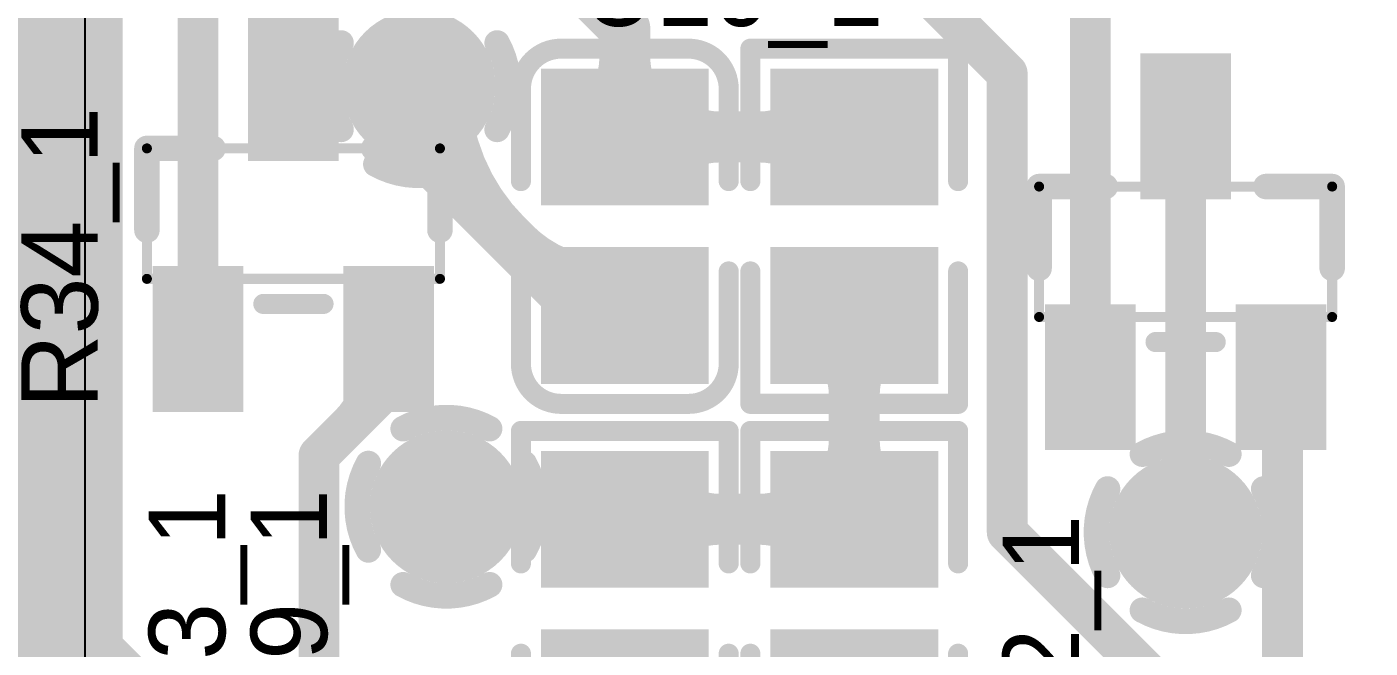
# Model space of a CAD drawing. Header units: millimetres. Extents: x 3.32 to 12.49, y 5.66 to 10.73.
# Drawn here: x 5.704 to 6.231, y 8.145 to 8.388 of the extents above; entities that cross this region are included whole.
import ezdxf

# ---------------------------------------------------------------- set-up
doc = ezdxf.new("R2010")
doc.units = ezdxf.units.MM
doc.header["$MEASUREMENT"] = 0
for name, color, linetype in [('BottomLayer', 5, 'Continuous'), ('InternalPlane1', 76, 'Continuous'), ('InternalPlane2', 16, 'Continuous'), ('Mechanical13', 56, 'Continuous'), ('MultiLayer', 9, 'Continuous'), ('TopLayer', 1, 'Continuous'), ('TopOverlay', 2, 'Continuous'), ('TopPaste', 8, 'Continuous'), ('TopSolder', 216, 'Continuous'), ('ViaHoleLayer', 16, 'Continuous')]:
    doc.layers.add(name, color=color, linetype=linetype)

# ---------------------------------------------------------------- blocks, each defined once
blk = doc.blocks.new('0805_C_255')
at = {"layer": 'TopLayer'}
for points in [[(-0.05787, -0.02894), (-0.0122, -0.02894), (-0.05787, 0.02894), (-0.0122, 0.02894)], [(0.0122, -0.02894), (0.05787, -0.02894), (0.0122, 0.02894), (0.05787, 0.02894)]]:
    blk.add_solid(points, dxfattribs=at)
at = {"layer": 'TopOverlay', "const_width": 0.00787}
for points in [[(-0.06969, 0.025, -0.414214), (-0.05394, 0.04075)], [(0.05394, 0.04075, -0.414213), (0.06969, 0.025)], [(-0.05394, -0.04075, -0.414213), (-0.06969, -0.025)], [(0.06968, -0.025, -0.414214), (0.05394, -0.04075)]]:
    blk.add_lwpolyline(points, format="xyb", dxfattribs=at)
for points in [[(-0.05394, 0.04075), (-0.01772, 0.04075)], [(0.01772, 0.04075), (0.05394, 0.04075)], [(-0.06969, 0.025), (-0.06969, -0.025)], [(0.06968, 0.025), (0.06968, -0.025)], [(-0.05394, -0.04075), (-0.01772, -0.04075)], [(0.01772, -0.04075), (0.05394, -0.04075)]]:
    blk.add_lwpolyline(points, dxfattribs=at)
at = {"layer": 'TopOverlay', "const_width": 0.00394}
for points in [[(-0.05591, 0.04075, 1), (-0.05197, 0.04075, 1)], [(-0.05591, 0.04075, 1), (-0.05197, 0.04075, 1)], [(-0.01969, 0.04075, 1), (-0.01575, 0.04075, 1)], [(0.01575, 0.04075, 1), (0.01969, 0.04075, 1)], [(0.05197, 0.04075, 1), (0.05591, 0.04075, 1)], [(0.05197, 0.04075, 1), (0.05591, 0.04075, 1)], [(-0.07165, 0.025, 1), (-0.06772, 0.025, 1)], [(-0.07165, 0.025, 1), (-0.06772, 0.025, 1)], [(0.06772, 0.025, 1), (0.07165, 0.025, 1)], [(0.06772, 0.025, 1), (0.07165, 0.025, 1)], [(-0.07165, -0.025, 1), (-0.06772, -0.025, 1)], [(-0.07165, -0.025, 1), (-0.06772, -0.025, 1)], [(0.06772, -0.025, 1), (0.07165, -0.025, 1)], [(0.06772, -0.025, 1), (0.07165, -0.025, 1)], [(-0.05591, -0.04075, 1), (-0.05197, -0.04075, 1)], [(-0.05591, -0.04075, 1), (-0.05197, -0.04075, 1)], [(-0.01969, -0.04075, 1), (-0.01575, -0.04075, 1)], [(0.01575, -0.04075, 1), (0.01969, -0.04075, 1)], [(0.05197, -0.04075, 1), (0.05591, -0.04075, 1)], [(0.05197, -0.04075, 1), (0.05591, -0.04075, 1)]]:
    blk.add_lwpolyline(points, format="xyb", close=True, dxfattribs=at)
at = {"layer": 'TopPaste'}
for points in [[(-0.05787, -0.02894), (-0.0122, -0.02894), (-0.05787, 0.02894), (-0.0122, 0.02894)], [(0.0122, -0.02894), (0.05787, -0.02894), (0.0122, 0.02894), (0.05787, 0.02894)]]:
    blk.add_solid(points, dxfattribs=at)
at = {"layer": 'TopSolder'}
for points in [[(-0.06187, -0.03294), (-0.0082, -0.03294), (-0.06187, 0.03294), (-0.0082, 0.03294)], [(0.0082, -0.03294), (0.06187, -0.03294), (0.0082, 0.03294), (0.06187, 0.03294)]]:
    blk.add_solid(points, dxfattribs=at)
blk = doc.blocks.new('SOT_23_SOT_23_3__296')
at = {"layer": 'Mechanical13', "const_width": 0.00394}
for points in [[(-0.02559, -0.05748), (-0.02559, 0.05748)], [(0.02559, 0.05748), (-0.02559, 0.05748)], [(0.02559, 0.05748), (-0.02559, 0.05748)], [(-0.02559, -0.05748), (-0.02559, 0.05748)], [(0.02559, 0.05748), (-0.02559, 0.05748)], [(-0.02559, -0.05748), (-0.02559, 0.05748)], [(0.02559, -0.05748), (0.02559, 0.05748)], [(0.02559, -0.05748), (0.02559, 0.05748)], [(0.02559, -0.05748), (0.02559, 0.05748)], [(0.02559, -0.05748), (-0.02559, -0.05748)], [(0.02559, -0.05748), (-0.02559, -0.05748)], [(0.02559, -0.05748), (-0.02559, -0.05748)]]:
    blk.add_lwpolyline(points, dxfattribs=at)
at = {"layer": 'Mechanical13', "const_width": 0.00197}
for points in [[(-0.02657, 0.05748, 1), (-0.02461, 0.05748, 1)], [(-0.02657, 0.05748, 1), (-0.02461, 0.05748, 1)], [(-0.02657, 0.05748, 1), (-0.02461, 0.05748, 1)], [(-0.02657, 0.05748, 1), (-0.02461, 0.05748, 1)], [(-0.02657, 0.05748, 1), (-0.02461, 0.05748, 1)], [(-0.02657, 0.05748, 1), (-0.02461, 0.05748, 1)], [(0.02461, 0.05748, 1), (0.02657, 0.05748, 1)], [(0.02461, 0.05748, 1), (0.02657, 0.05748, 1)], [(0.02461, 0.05748, 1), (0.02657, 0.05748, 1)], [(0.02461, 0.05748, 1), (0.02657, 0.05748, 1)], [(0.02461, 0.05748, 1), (0.02657, 0.05748, 1)], [(0.02461, 0.05748, 1), (0.02657, 0.05748, 1)], [(-0.02657, -0.05748, 1), (-0.02461, -0.05748, 1)], [(-0.02657, -0.05748, 1), (-0.02461, -0.05748, 1)], [(-0.02657, -0.05748, 1), (-0.02461, -0.05748, 1)], [(-0.02657, -0.05748, 1), (-0.02461, -0.05748, 1)], [(-0.02657, -0.05748, 1), (-0.02461, -0.05748, 1)], [(-0.02657, -0.05748, 1), (-0.02461, -0.05748, 1)], [(0.02461, -0.05748, 1), (0.02657, -0.05748, 1)], [(0.02461, -0.05748, 1), (0.02657, -0.05748, 1)], [(0.02461, -0.05748, 1), (0.02657, -0.05748, 1)], [(0.02461, -0.05748, 1), (0.02657, -0.05748, 1)], [(0.02461, -0.05748, 1), (0.02657, -0.05748, 1)], [(0.02461, -0.05748, 1), (0.02657, -0.05748, 1)]]:
    blk.add_lwpolyline(points, format="xyb", close=True, dxfattribs=at)
at = {"layer": 'TopLayer'}
for points in [[(0.02461, 0.05118), (0.02461, 0.02362), (0.07382, 0.05118), (0.07382, 0.02362)], [(-0.07382, 0.01378), (-0.07382, -0.01378), (-0.02461, 0.01378), (-0.02461, -0.01378)], [(0.02461, -0.02362), (0.02461, -0.05118), (0.07382, -0.02362), (0.07382, -0.05118)]]:
    blk.add_solid(points, dxfattribs=at)
at = {"layer": 'TopOverlay'}
for points, const_width in [([(-0.02559, 0.0315), (-0.02559, 0.05748)], 0.01), ([(-0.02559, 0.0315), (-0.02559, 0.05748)], 0.01), ([(-0.02559, 0.0315), (-0.02559, 0.05748)], 0.01), ([(0.0065, 0.05748), (-0.02559, 0.05748)], 0.01), ([(0.03543, -0.01181), (0.03543, 0.01181)], 0.00787), ([(-0.02559, -0.05748), (-0.02559, -0.0315)], 0.01), ([(0.0065, -0.05748), (-0.02559, -0.05748)], 0.01)]:
    blk.add_lwpolyline(points, dxfattribs=dict(at, const_width=const_width))
for points, const_width in [([(-0.02809, 0.05748, 1), (-0.02309, 0.05748, 1)], 0.005), ([(-0.02809, 0.05748, 1), (-0.02309, 0.05748, 1)], 0.005), ([(-0.02809, 0.05748, 1), (-0.02309, 0.05748, 1)], 0.005), ([(-0.02809, 0.05748, 1), (-0.02309, 0.05748, 1)], 0.005), ([(0.004, 0.05748, 1), (0.009, 0.05748, 1)], 0.005), ([(-0.02809, 0.0315, 1), (-0.02309, 0.0315, 1)], 0.005), ([(-0.02809, 0.0315, 1), (-0.02309, 0.0315, 1)], 0.005), ([(-0.02809, 0.0315, 1), (-0.02309, 0.0315, 1)], 0.005), ([(0.03346, 0.01181, 1), (0.0374, 0.01181, 1)], 0.00394), ([(0.03346, -0.01181, 1), (0.0374, -0.01181, 1)], 0.00394), ([(-0.02809, -0.0315, 1), (-0.02309, -0.0315, 1)], 0.005), ([(-0.02809, -0.05748, 1), (-0.02309, -0.05748, 1)], 0.005), ([(-0.02809, -0.05748, 1), (-0.02309, -0.05748, 1)], 0.005), ([(0.004, -0.05748, 1), (0.009, -0.05748, 1)], 0.005)]:
    blk.add_lwpolyline(points, format="xyb", close=True, dxfattribs=dict(at, const_width=const_width))
at = {"layer": 'TopPaste'}
for points in [[(0.02461, 0.05118), (0.02461, 0.02362), (0.07382, 0.05118), (0.07382, 0.02362)], [(-0.07382, 0.01378), (-0.07382, -0.01378), (-0.02461, 0.01378), (-0.02461, -0.01378)], [(0.02461, -0.02362), (0.02461, -0.05118), (0.07382, -0.02362), (0.07382, -0.05118)]]:
    blk.add_solid(points, dxfattribs=at)
at = {"layer": 'TopSolder'}
for points in [[(0.02061, 0.05518), (0.02061, 0.01962), (0.07782, 0.05518), (0.07782, 0.01962)], [(-0.07782, 0.01778), (-0.07782, -0.01778), (-0.02061, 0.01778), (-0.02061, -0.01778)], [(0.02061, -0.01962), (0.02061, -0.05518), (0.07782, -0.01962), (0.07782, -0.05518)]]:
    blk.add_solid(points, dxfattribs=at)
blk = doc.blocks.new('SOT_23_SOT_23_3__297')
at = {"layer": 'Mechanical13', "const_width": 0.00394}
for points in [[(-0.02559, -0.05748), (-0.02559, 0.05748)], [(0.02559, 0.05748), (-0.02559, 0.05748)], [(0.02559, 0.05748), (-0.02559, 0.05748)], [(-0.02559, -0.05748), (-0.02559, 0.05748)], [(0.02559, 0.05748), (-0.02559, 0.05748)], [(-0.02559, -0.05748), (-0.02559, 0.05748)], [(0.02559, -0.05748), (0.02559, 0.05748)], [(0.02559, -0.05748), (0.02559, 0.05748)], [(0.02559, -0.05748), (0.02559, 0.05748)], [(0.02559, -0.05748), (-0.02559, -0.05748)], [(0.02559, -0.05748), (-0.02559, -0.05748)], [(0.02559, -0.05748), (-0.02559, -0.05748)]]:
    blk.add_lwpolyline(points, dxfattribs=at)
at = {"layer": 'Mechanical13', "const_width": 0.00197}
for points in [[(-0.02657, 0.05748, 1), (-0.02461, 0.05748, 1)], [(-0.02657, 0.05748, 1), (-0.02461, 0.05748, 1)], [(-0.02657, 0.05748, 1), (-0.02461, 0.05748, 1)], [(-0.02657, 0.05748, 1), (-0.02461, 0.05748, 1)], [(-0.02657, 0.05748, 1), (-0.02461, 0.05748, 1)], [(-0.02657, 0.05748, 1), (-0.02461, 0.05748, 1)], [(0.02461, 0.05748, 1), (0.02657, 0.05748, 1)], [(0.02461, 0.05748, 1), (0.02657, 0.05748, 1)], [(0.02461, 0.05748, 1), (0.02657, 0.05748, 1)], [(0.02461, 0.05748, 1), (0.02657, 0.05748, 1)], [(0.02461, 0.05748, 1), (0.02657, 0.05748, 1)], [(0.02461, 0.05748, 1), (0.02657, 0.05748, 1)], [(-0.02657, -0.05748, 1), (-0.02461, -0.05748, 1)], [(-0.02657, -0.05748, 1), (-0.02461, -0.05748, 1)], [(-0.02657, -0.05748, 1), (-0.02461, -0.05748, 1)], [(-0.02657, -0.05748, 1), (-0.02461, -0.05748, 1)], [(-0.02657, -0.05748, 1), (-0.02461, -0.05748, 1)], [(-0.02657, -0.05748, 1), (-0.02461, -0.05748, 1)], [(0.02461, -0.05748, 1), (0.02657, -0.05748, 1)], [(0.02461, -0.05748, 1), (0.02657, -0.05748, 1)], [(0.02461, -0.05748, 1), (0.02657, -0.05748, 1)], [(0.02461, -0.05748, 1), (0.02657, -0.05748, 1)], [(0.02461, -0.05748, 1), (0.02657, -0.05748, 1)], [(0.02461, -0.05748, 1), (0.02657, -0.05748, 1)]]:
    blk.add_lwpolyline(points, format="xyb", close=True, dxfattribs=at)
at = {"layer": 'TopLayer'}
for points in [[(0.02461, 0.05118), (0.02461, 0.02362), (0.07382, 0.05118), (0.07382, 0.02362)], [(-0.07382, 0.01378), (-0.07382, -0.01378), (-0.02461, 0.01378), (-0.02461, -0.01378)], [(0.02461, -0.02362), (0.02461, -0.05118), (0.07382, -0.02362), (0.07382, -0.05118)]]:
    blk.add_solid(points, dxfattribs=at)
at = {"layer": 'TopOverlay'}
for points, const_width in [([(-0.02559, 0.0315), (-0.02559, 0.05748)], 0.01), ([(-0.02559, 0.0315), (-0.02559, 0.05748)], 0.01), ([(-0.02559, 0.0315), (-0.02559, 0.05748)], 0.01), ([(0.0065, 0.05748), (-0.02559, 0.05748)], 0.01), ([(0.03543, -0.01181), (0.03543, 0.01181)], 0.00787), ([(-0.02559, -0.05748), (-0.02559, -0.0315)], 0.01), ([(0.0065, -0.05748), (-0.02559, -0.05748)], 0.01)]:
    blk.add_lwpolyline(points, dxfattribs=dict(at, const_width=const_width))
for points, const_width in [([(-0.02809, 0.05748, 1), (-0.02309, 0.05748, 1)], 0.005), ([(-0.02809, 0.05748, 1), (-0.02309, 0.05748, 1)], 0.005), ([(-0.02809, 0.05748, 1), (-0.02309, 0.05748, 1)], 0.005), ([(-0.02809, 0.05748, 1), (-0.02309, 0.05748, 1)], 0.005), ([(0.004, 0.05748, 1), (0.009, 0.05748, 1)], 0.005), ([(-0.02809, 0.0315, 1), (-0.02309, 0.0315, 1)], 0.005), ([(-0.02809, 0.0315, 1), (-0.02309, 0.0315, 1)], 0.005), ([(-0.02809, 0.0315, 1), (-0.02309, 0.0315, 1)], 0.005), ([(0.03346, 0.01181, 1), (0.0374, 0.01181, 1)], 0.00394), ([(0.03346, -0.01181, 1), (0.0374, -0.01181, 1)], 0.00394), ([(-0.02809, -0.0315, 1), (-0.02309, -0.0315, 1)], 0.005), ([(-0.02809, -0.05748, 1), (-0.02309, -0.05748, 1)], 0.005), ([(-0.02809, -0.05748, 1), (-0.02309, -0.05748, 1)], 0.005), ([(0.004, -0.05748, 1), (0.009, -0.05748, 1)], 0.005)]:
    blk.add_lwpolyline(points, format="xyb", close=True, dxfattribs=dict(at, const_width=const_width))
at = {"layer": 'TopPaste'}
for points in [[(0.02461, 0.05118), (0.02461, 0.02362), (0.07382, 0.05118), (0.07382, 0.02362)], [(-0.07382, 0.01378), (-0.07382, -0.01378), (-0.02461, 0.01378), (-0.02461, -0.01378)], [(0.02461, -0.02362), (0.02461, -0.05118), (0.07382, -0.02362), (0.07382, -0.05118)]]:
    blk.add_solid(points, dxfattribs=at)
at = {"layer": 'TopSolder'}
for points in [[(0.02061, 0.05518), (0.02061, 0.01962), (0.07782, 0.05518), (0.07782, 0.01962)], [(-0.07782, 0.01778), (-0.07782, -0.01778), (-0.02061, 0.01778), (-0.02061, -0.01778)], [(0.02061, -0.01962), (0.02061, -0.05518), (0.07782, -0.01962), (0.07782, -0.05518)]]:
    blk.add_solid(points, dxfattribs=at)
blk = doc.blocks.new('0805_R_310')
at = {"layer": 'TopLayer'}
for points in [[(-0.05787, -0.02894), (-0.0122, -0.02894), (-0.05787, 0.02894), (-0.0122, 0.02894)], [(0.0122, -0.02894), (0.05787, -0.02894), (0.0122, 0.02894), (0.05787, 0.02894)]]:
    blk.add_solid(points, dxfattribs=at)
at = {"layer": 'TopOverlay', "const_width": 0.00787}
for points in [[(-0.06968, -0.04075), (-0.06968, 0.04075)], [(-0.01772, 0.04075), (-0.06968, 0.04075)], [(0.06968, 0.04075), (0.01772, 0.04075)], [(0.06968, -0.04075), (0.06968, 0.04075)], [(-0.01772, -0.04075), (-0.06968, -0.04075)], [(0.06968, -0.04075), (0.01772, -0.04075)]]:
    blk.add_lwpolyline(points, dxfattribs=at)
at = {"layer": 'TopOverlay', "const_width": 0.00394}
for points in [[(-0.07165, 0.04075, 1), (-0.06772, 0.04075, 1)], [(-0.07165, 0.04075, 1), (-0.06772, 0.04075, 1)], [(-0.01969, 0.04075, 1), (-0.01575, 0.04075, 1)], [(0.01575, 0.04075, 1), (0.01969, 0.04075, 1)], [(0.06772, 0.04075, 1), (0.07165, 0.04075, 1)], [(0.06772, 0.04075, 1), (0.07165, 0.04075, 1)], [(-0.07165, -0.04075, 1), (-0.06772, -0.04075, 1)], [(-0.07165, -0.04075, 1), (-0.06772, -0.04075, 1)], [(-0.01969, -0.04075, 1), (-0.01575, -0.04075, 1)], [(0.01575, -0.04075, 1), (0.01969, -0.04075, 1)], [(0.06772, -0.04075, 1), (0.07165, -0.04075, 1)], [(0.06772, -0.04075, 1), (0.07165, -0.04075, 1)]]:
    blk.add_lwpolyline(points, format="xyb", close=True, dxfattribs=at)
at = {"layer": 'TopPaste'}
for points in [[(-0.05787, -0.02894), (-0.0122, -0.02894), (-0.05787, 0.02894), (-0.0122, 0.02894)], [(0.0122, -0.02894), (0.05787, -0.02894), (0.0122, 0.02894), (0.05787, 0.02894)]]:
    blk.add_solid(points, dxfattribs=at)
at = {"layer": 'TopSolder'}
for points in [[(-0.06187, -0.03294), (-0.0082, -0.03294), (-0.06187, 0.03294), (-0.0082, 0.03294)], [(0.0082, -0.03294), (0.06187, -0.03294), (0.0082, 0.03294), (0.06187, 0.03294)]]:
    blk.add_solid(points, dxfattribs=at)
blk = doc.blocks.new('0805_R_311')
at = {"layer": 'TopLayer'}
for points in [[(-0.05787, -0.02894), (-0.0122, -0.02894), (-0.05787, 0.02894), (-0.0122, 0.02894)], [(0.0122, -0.02894), (0.05787, -0.02894), (0.0122, 0.02894), (0.05787, 0.02894)]]:
    blk.add_solid(points, dxfattribs=at)
at = {"layer": 'TopOverlay', "const_width": 0.00787}
for points in [[(-0.06968, -0.04075), (-0.06968, 0.04075)], [(-0.01772, 0.04075), (-0.06968, 0.04075)], [(0.06968, 0.04075), (0.01772, 0.04075)], [(0.06968, -0.04075), (0.06968, 0.04075)], [(-0.01772, -0.04075), (-0.06968, -0.04075)], [(0.06968, -0.04075), (0.01772, -0.04075)]]:
    blk.add_lwpolyline(points, dxfattribs=at)
at = {"layer": 'TopOverlay', "const_width": 0.00394}
for points in [[(-0.07165, 0.04075, 1), (-0.06772, 0.04075, 1)], [(-0.07165, 0.04075, 1), (-0.06772, 0.04075, 1)], [(-0.01969, 0.04075, 1), (-0.01575, 0.04075, 1)], [(0.01575, 0.04075, 1), (0.01969, 0.04075, 1)], [(0.06772, 0.04075, 1), (0.07165, 0.04075, 1)], [(0.06772, 0.04075, 1), (0.07165, 0.04075, 1)], [(-0.07165, -0.04075, 1), (-0.06772, -0.04075, 1)], [(-0.07165, -0.04075, 1), (-0.06772, -0.04075, 1)], [(-0.01969, -0.04075, 1), (-0.01575, -0.04075, 1)], [(0.01575, -0.04075, 1), (0.01969, -0.04075, 1)], [(0.06772, -0.04075, 1), (0.07165, -0.04075, 1)], [(0.06772, -0.04075, 1), (0.07165, -0.04075, 1)]]:
    blk.add_lwpolyline(points, format="xyb", close=True, dxfattribs=at)
at = {"layer": 'TopPaste'}
for points in [[(-0.05787, -0.02894), (-0.0122, -0.02894), (-0.05787, 0.02894), (-0.0122, 0.02894)], [(0.0122, -0.02894), (0.05787, -0.02894), (0.0122, 0.02894), (0.05787, 0.02894)]]:
    blk.add_solid(points, dxfattribs=at)
at = {"layer": 'TopSolder'}
for points in [[(-0.06187, -0.03294), (-0.0082, -0.03294), (-0.06187, 0.03294), (-0.0082, 0.03294)], [(0.0082, -0.03294), (0.06187, -0.03294), (0.0082, 0.03294), (0.06187, 0.03294)]]:
    blk.add_solid(points, dxfattribs=at)
blk = doc.blocks.new('0805_R_316')
at = {"layer": 'TopLayer'}
for points in [[(-0.05787, -0.02894), (-0.0122, -0.02894), (-0.05787, 0.02894), (-0.0122, 0.02894)], [(0.0122, -0.02894), (0.05787, -0.02894), (0.0122, 0.02894), (0.05787, 0.02894)]]:
    blk.add_solid(points, dxfattribs=at)
at = {"layer": 'TopOverlay', "const_width": 0.00787}
for points in [[(-0.06968, -0.04075), (-0.06968, 0.04075)], [(-0.01772, 0.04075), (-0.06968, 0.04075)], [(0.06968, 0.04075), (0.01772, 0.04075)], [(0.06968, -0.04075), (0.06968, 0.04075)], [(-0.01772, -0.04075), (-0.06968, -0.04075)], [(0.06968, -0.04075), (0.01772, -0.04075)]]:
    blk.add_lwpolyline(points, dxfattribs=at)
at = {"layer": 'TopOverlay', "const_width": 0.00394}
for points in [[(-0.07165, 0.04075, 1), (-0.06772, 0.04075, 1)], [(-0.07165, 0.04075, 1), (-0.06772, 0.04075, 1)], [(-0.01969, 0.04075, 1), (-0.01575, 0.04075, 1)], [(0.01575, 0.04075, 1), (0.01969, 0.04075, 1)], [(0.06772, 0.04075, 1), (0.07165, 0.04075, 1)], [(0.06772, 0.04075, 1), (0.07165, 0.04075, 1)], [(-0.07165, -0.04075, 1), (-0.06772, -0.04075, 1)], [(-0.07165, -0.04075, 1), (-0.06772, -0.04075, 1)], [(-0.01969, -0.04075, 1), (-0.01575, -0.04075, 1)], [(0.01575, -0.04075, 1), (0.01969, -0.04075, 1)], [(0.06772, -0.04075, 1), (0.07165, -0.04075, 1)], [(0.06772, -0.04075, 1), (0.07165, -0.04075, 1)]]:
    blk.add_lwpolyline(points, format="xyb", close=True, dxfattribs=at)
at = {"layer": 'TopPaste'}
for points in [[(-0.05787, -0.02894), (-0.0122, -0.02894), (-0.05787, 0.02894), (-0.0122, 0.02894)], [(0.0122, -0.02894), (0.05787, -0.02894), (0.0122, 0.02894), (0.05787, 0.02894)]]:
    blk.add_solid(points, dxfattribs=at)
at = {"layer": 'TopSolder'}
for points in [[(-0.06187, -0.03294), (-0.0082, -0.03294), (-0.06187, 0.03294), (-0.0082, 0.03294)], [(0.0082, -0.03294), (0.06187, -0.03294), (0.0082, 0.03294), (0.06187, 0.03294)]]:
    blk.add_solid(points, dxfattribs=at)

msp = doc.modelspace()

# ---------------------------------------------------------------- linework, layer by layer
at = {"layer": 'BottomLayer', "const_width": 0.02}
for points in [[(5.84807, 8.36504, 1), (5.86807, 8.36504, 1)], [(5.85878, 8.20004, 1), (5.87878, 8.20004, 1)], [(6.14878, 8.19004, 1), (6.16878, 8.19004, 1)]]:
    msp.add_lwpolyline(points, format="xyb", close=True, dxfattribs=at)
at = {"layer": 'InternalPlane1'}
msp.add_line((5.72709, 7.8794), (5.72709, 9.82744), dxfattribs=at)
at = {"layer": 'InternalPlane1', "const_width": 0.1}
msp.add_lwpolyline([(5.67701, 7.85866), (5.67701, 9.84252)], dxfattribs=at)
at = {"layer": 'InternalPlane1', "const_width": 0.01}
for points in [[(5.82746, 8.34807, -0.258618), (5.82746, 8.38201)], [(5.88868, 8.38201, -0.258618), (5.88868, 8.34807)], [(5.87504, 8.33443, -0.258618), (5.8411, 8.33443)], [(6.14181, 8.22065, -0.258618), (6.17575, 8.22065)], [(6.12817, 8.17307, -0.258618), (6.12817, 8.20701)], [(6.18939, 8.20701, -0.258618), (6.18939, 8.17307)], [(6.17575, 8.15943, -0.258618), (6.14181, 8.15943)]]:
    msp.add_lwpolyline(points, format="xyb", dxfattribs=at)
at = {"layer": 'InternalPlane1'}
for points, const_width in [([(5.82496, 8.38201, 1), (5.82996, 8.38201, 1)], 0.005), ([(5.88618, 8.38201, 1), (5.89118, 8.38201, 1)], 0.005), ([(5.82496, 8.34807, 1), (5.82996, 8.34807, 1)], 0.005), ([(5.88618, 8.34807, 1), (5.89118, 8.34807, 1)], 0.005), ([(5.8386, 8.33443, 1), (5.8436, 8.33443, 1)], 0.005), ([(5.87254, 8.33443, 1), (5.87754, 8.33443, 1)], 0.005), ([(5.85378, 8.20004, 1), (5.88378, 8.20004, 1)], 0.03), ([(6.13931, 8.22065, 1), (6.14431, 8.22065, 1)], 0.005), ([(6.17325, 8.22065, 1), (6.17825, 8.22065, 1)], 0.005), ([(6.12567, 8.20701, 1), (6.13067, 8.20701, 1)], 0.005), ([(6.18689, 8.20701, 1), (6.19189, 8.20701, 1)], 0.005), ([(6.12567, 8.17307, 1), (6.13067, 8.17307, 1)], 0.005), ([(6.18689, 8.17307, 1), (6.19189, 8.17307, 1)], 0.005), ([(6.13931, 8.15943, 1), (6.14431, 8.15943, 1)], 0.005), ([(6.17325, 8.15943, 1), (6.17825, 8.15943, 1)], 0.005)]:
    msp.add_lwpolyline(points, format="xyb", close=True, dxfattribs=dict(at, const_width=const_width))
at = {"layer": 'InternalPlane2'}
msp.add_line((5.72709, 7.8794), (5.72709, 9.82744), dxfattribs=at)
at = {"layer": 'InternalPlane2', "const_width": 0.1}
msp.add_lwpolyline([(5.67701, 7.85866), (5.67701, 9.84252)], dxfattribs=at)
at = {"layer": 'InternalPlane2'}
for points, const_width in [([(5.84307, 8.36504, 1), (5.87307, 8.36504, 1)], 0.03), ([(5.84931, 8.23065, 1), (5.85431, 8.23065, 1)], 0.005), ([(5.88325, 8.23065, 1), (5.88825, 8.23065, 1)], 0.005), ([(5.83567, 8.21701, 1), (5.84067, 8.21701, 1)], 0.005), ([(5.89689, 8.21701, 1), (5.90189, 8.21701, 1)], 0.005), ([(6.14378, 8.19004, 1), (6.17378, 8.19004, 1)], 0.03), ([(5.83567, 8.18307, 1), (5.84067, 8.18307, 1)], 0.005), ([(5.89689, 8.18307, 1), (5.90189, 8.18307, 1)], 0.005), ([(5.84931, 8.16943, 1), (5.85431, 8.16943, 1)], 0.005), ([(5.88325, 8.16943, 1), (5.88825, 8.16943, 1)], 0.005)]:
    msp.add_lwpolyline(points, format="xyb", close=True, dxfattribs=dict(at, const_width=const_width))
at = {"layer": 'InternalPlane2', "const_width": 0.01}
for points in [[(5.85181, 8.23065, -0.258618), (5.88575, 8.23065)], [(5.83817, 8.18307, -0.258618), (5.83817, 8.21701)], [(5.89939, 8.21701, -0.258618), (5.89939, 8.18307)], [(5.88575, 8.16943, -0.258618), (5.85181, 8.16943)]]:
    msp.add_lwpolyline(points, format="xyb", dxfattribs=at)
at = {"layer": 'MultiLayer', "const_width": 0.02}
for points in [[(5.84807, 8.36504, 1), (5.86807, 8.36504, 1)], [(5.85878, 8.20004, 1), (5.87878, 8.20004, 1)], [(6.14878, 8.19004, 1), (6.16878, 8.19004, 1)]]:
    msp.add_lwpolyline(points, format="xyb", close=True, dxfattribs=at)
at = {"layer": 'TopLayer'}
for points, const_width in [([(5.73378, 8.14504), (5.73378, 8.52504)], 0.016), ([(5.77138, 8.26583), (5.77138, 8.4576)], 0.016), ([(5.88142, 8.44504), (5.93878, 8.38768)], 0.02), ([(6.05878, 8.40004), (6.08878, 8.37004)], 0.016), ([(6.12138, 8.25087), (6.12138, 8.39764)], 0.016), ([(5.93878, 8.34512), (5.93878, 8.38768)], 0.02), ([(5.80878, 8.36425), (5.85728, 8.36425)], 0.02), ([(5.85728, 8.36425), (5.85807, 8.36504)], 0.02), ([(5.85807, 8.34075), (5.85807, 8.36504)], 0.02), ([(6.08878, 8.19004), (6.08878, 8.37004)], 0.016), ([(5.93878, 8.34512), (6.02878, 8.34512)], 0.02), ([(6.15878, 8.19004), (6.15878, 8.34929)], 0.016), ([(5.85807, 8.34075), (5.92378, 8.27504)], 0.02), ([(5.92378, 8.27504), (5.93878, 8.27504)], 0.02), ([(6.02878, 8.19512), (6.02878, 8.27504)], 0.02), ([(5.84618, 8.24744), (5.84618, 8.26583)], 0.016), ([(6.19618, 8.25087), (6.19678, 8.25027)], 0.016), ([(6.19678, 8.13527), (6.19678, 8.25027)], 0.016), ([(5.81878, 8.22004), (5.84618, 8.24744)], 0.016), ([(5.81878, 8.13004), (5.81878, 8.22004)], 0.016), ([(5.86878, 8.20004), (5.8737, 8.19512)], 0.02), ([(5.8737, 8.19512), (5.93878, 8.19512)], 0.02), ([(5.93878, 8.19512), (6.02878, 8.19512)], 0.02), ([(6.08878, 8.19004), (6.31878, 7.96004)], 0.016), ([(5.73378, 8.14504), (5.86878, 8.01004)], 0.016)]:
    msp.add_lwpolyline(points, dxfattribs=dict(at, const_width=const_width))
for points, const_width in [([(5.93378, 8.38768, 1), (5.94378, 8.38768, 1)], 0.01), ([(5.93378, 8.38768, 1), (5.94378, 8.38768, 1)], 0.01), ([(5.84807, 8.36504, 1), (5.86807, 8.36504, 1)], 0.02), ([(5.93378, 8.3761, 1), (5.94378, 8.3761, 1)], 0.01), ([(5.93378, 8.3761, 1), (5.94378, 8.3761, 1)], 0.01), ([(5.846, 8.37211, 1), (5.856, 8.37211, 1)], 0.01), ([(5.80378, 8.36425, 1), (5.81378, 8.36425, 1)], 0.01), ([(5.82703, 8.36425, 1), (5.83703, 8.36425, 1)], 0.01), ([(5.83083, 8.36425, 1), (5.84083, 8.36425, 1)], 0.01), ([(5.84307, 8.36504, 1), (5.85307, 8.36504, 1)], 0.01), ([(5.85228, 8.36425, 1), (5.86228, 8.36425, 1)], 0.01), ([(5.85228, 8.36425, 1), (5.86228, 8.36425, 1)], 0.01), ([(5.85307, 8.36504, 1), (5.86307, 8.36504, 1)], 0.01), ([(5.85307, 8.36504, 1), (5.86307, 8.36504, 1)], 0.01), ([(5.86307, 8.36504, 1), (5.87307, 8.36504, 1)], 0.01), ([(6.08478, 8.37004, 1), (6.09278, 8.37004, 1)], 0.008), ([(6.08478, 8.37004, 1), (6.09278, 8.37004, 1)], 0.008), ([(5.846, 8.35797, 1), (5.856, 8.35797, 1)], 0.01), ([(5.846, 8.35797, 1), (5.856, 8.35797, 1)], 0.01), ([(5.86014, 8.35797, 1), (5.87014, 8.35797, 1)], 0.01), ([(5.9247, 8.35419, 1), (5.9347, 8.35419, 1)], 0.01), ([(5.94285, 8.35419, 1), (5.95285, 8.35419, 1)], 0.01), ([(5.94896, 8.35419, 1), (5.95896, 8.35419, 1)], 0.01), ([(6.0086, 8.35419, 1), (6.0186, 8.35419, 1)], 0.01), ([(5.93378, 8.34512, 1), (5.94378, 8.34512, 1)], 0.01), ([(5.93378, 8.34512, 1), (5.94378, 8.34512, 1)], 0.01), ([(5.97087, 8.34512, 1), (5.98087, 8.34512, 1)], 0.01), ([(5.97087, 8.34512, 1), (5.98087, 8.34512, 1)], 0.01), ([(5.98669, 8.34512, 1), (5.99669, 8.34512, 1)], 0.01), ([(5.98669, 8.34512, 1), (5.99669, 8.34512, 1)], 0.01), ([(6.02378, 8.34512, 1), (6.03378, 8.34512, 1)], 0.01), ([(6.15478, 8.34929, 1), (6.16278, 8.34929, 1)], 0.008), ([(5.85307, 8.3409, 1), (5.86307, 8.3409, 1)], 0.01), ([(5.85307, 8.3409, 1), (5.86307, 8.3409, 1)], 0.01), ([(5.85307, 8.34075, 1), (5.86307, 8.34075, 1)], 0.01), ([(5.85307, 8.34075, 1), (5.86307, 8.34075, 1)], 0.01), ([(5.85318, 8.34064, 1), (5.86318, 8.34064, 1)], 0.01), ([(5.94896, 8.33604, 1), (5.95896, 8.33604, 1)], 0.01), ([(6.0086, 8.33604, 1), (6.0186, 8.33604, 1)], 0.01), ([(6.15069, 8.33438, 1), (6.15869, 8.33438, 1)], 0.008), ([(6.15887, 8.33438, 1), (6.16687, 8.33438, 1)], 0.008), ([(6.15478, 8.32451, 1), (6.16278, 8.32451, 1)], 0.008), ([(6.15478, 8.32451, 1), (6.16278, 8.32451, 1)], 0.008), ([(5.88732, 8.3065, 1), (5.89732, 8.3065, 1)], 0.01), ([(5.89058, 8.30324, 1), (5.90058, 8.30324, 1)], 0.01), ([(5.76738, 8.29061, 1), (5.77538, 8.29061, 1)], 0.008), ([(5.76738, 8.29061, 1), (5.77538, 8.29061, 1)], 0.008), ([(5.92768, 8.28787, 1), (5.93768, 8.28787, 1)], 0.01), ([(5.76329, 8.28074, 1), (5.77129, 8.28074, 1)], 0.008), ([(5.77146, 8.28074, 1), (5.77946, 8.28074, 1)], 0.008), ([(5.91878, 8.27504, 1), (5.92878, 8.27504, 1)], 0.01), ([(5.91878, 8.27504, 1), (5.92878, 8.27504, 1)], 0.01), ([(5.93378, 8.27504, 1), (5.94378, 8.27504, 1)], 0.01), ([(6.02378, 8.27504, 1), (6.03378, 8.27504, 1)], 0.01), ([(6.11738, 8.27565, 1), (6.12538, 8.27565, 1)], 0.008), ([(6.11738, 8.27565, 1), (6.12538, 8.27565, 1)], 0.008), ([(5.76738, 8.26583, 1), (5.77538, 8.26583, 1)], 0.008), ([(5.84218, 8.26583, 1), (5.85018, 8.26583, 1)], 0.008), ([(6.0147, 8.26596, 1), (6.0247, 8.26596, 1)], 0.01), ([(6.03285, 8.26596, 1), (6.04286, 8.26596, 1)], 0.01), ([(6.11329, 8.26578, 1), (6.12129, 8.26578, 1)], 0.008), ([(6.12146, 8.26578, 1), (6.12946, 8.26578, 1)], 0.008), ([(5.8364, 8.255, 1), (5.8444, 8.255, 1)], 0.008), ([(6.11738, 8.25087, 1), (6.12538, 8.25087, 1)], 0.008), ([(6.19218, 8.25087, 1), (6.20018, 8.25087, 1)], 0.008), ([(6.19278, 8.25027, 1), (6.20078, 8.25027, 1)], 0.008), ([(6.19278, 8.25027, 1), (6.20078, 8.25027, 1)], 0.008), ([(5.84218, 8.24744, 1), (5.85018, 8.24744, 1)], 0.008), ([(5.84218, 8.24744, 1), (5.85018, 8.24744, 1)], 0.008), ([(6.02378, 8.24405, 1), (6.03378, 8.24405, 1)], 0.01), ([(6.02378, 8.24405, 1), (6.03378, 8.24405, 1)], 0.01), ([(6.18809, 8.23595, 1), (6.19609, 8.23595, 1)], 0.008), ([(5.82697, 8.23223, 1), (5.83497, 8.23223, 1)], 0.008), ([(6.02378, 8.2261, 1), (6.03378, 8.2261, 1)], 0.01), ([(6.02378, 8.2261, 1), (6.03378, 8.2261, 1)], 0.01), ([(6.19278, 8.22464, 1), (6.20078, 8.22464, 1)], 0.008), ([(5.81478, 8.22004, 1), (5.82278, 8.22004, 1)], 0.008), ([(5.81478, 8.22004, 1), (5.82278, 8.22004, 1)], 0.008), ([(6.15478, 8.21901, 1), (6.16278, 8.21901, 1)], 0.008), ([(6.15478, 8.21901, 1), (6.16278, 8.21901, 1)], 0.008), ([(5.85878, 8.20004, 1), (5.87878, 8.20004, 1)], 0.02), ([(5.87085, 8.20711, 1), (5.88085, 8.20711, 1)], 0.01), ([(5.86378, 8.20004, 1), (5.87378, 8.20004, 1)], 0.01), ([(5.9186, 8.20419, 1), (5.9286, 8.20419, 1)], 0.01), ([(5.94896, 8.20419, 1), (5.95896, 8.20419, 1)], 0.01), ([(6.0086, 8.20419, 1), (6.0186, 8.20419, 1)], 0.01), ([(6.0147, 8.20419, 1), (6.0247, 8.20419, 1)], 0.01), ([(6.03285, 8.20419, 1), (6.04286, 8.20419, 1)], 0.01), ([(6.14878, 8.19004, 1), (6.16878, 8.19004, 1)], 0.02), ([(5.8687, 8.19512, 1), (5.8787, 8.19512, 1)], 0.01), ([(5.8687, 8.19512, 1), (5.8787, 8.19512, 1)], 0.01), ([(5.89669, 8.19512, 1), (5.90669, 8.19512, 1)], 0.01), ([(5.89669, 8.19512, 1), (5.90669, 8.19512, 1)], 0.01), ([(5.8998, 8.19512, 1), (5.9098, 8.19512, 1)], 0.01), ([(5.93378, 8.19512, 1), (5.94378, 8.19512, 1)], 0.01), ([(5.93378, 8.19512, 1), (5.94378, 8.19512, 1)], 0.01), ([(5.97087, 8.19512, 1), (5.98087, 8.19512, 1)], 0.01), ([(5.97087, 8.19512, 1), (5.98087, 8.19512, 1)], 0.01), ([(5.98669, 8.19512, 1), (5.99669, 8.19512, 1)], 0.01), ([(5.98669, 8.19512, 1), (5.99669, 8.19512, 1)], 0.01), ([(6.02378, 8.19512, 1), (6.03378, 8.19512, 1)], 0.01), ([(6.02378, 8.19512, 1), (6.03378, 8.19512, 1)], 0.01), ([(6.14629, 8.19852, 1), (6.15429, 8.19852, 1)], 0.008), ([(6.16326, 8.19852, 1), (6.17127, 8.19852, 1)], 0.008), ([(5.9186, 8.18604, 1), (5.9286, 8.18604, 1)], 0.01), ([(5.94896, 8.18604, 1), (5.95896, 8.18604, 1)], 0.01), ([(6.0086, 8.18604, 1), (6.0186, 8.18604, 1)], 0.01), ([(6.08478, 8.19004, 1), (6.09278, 8.19004, 1)], 0.008), ([(6.08478, 8.19004, 1), (6.09278, 8.19004, 1)], 0.008), ([(6.15478, 8.19004, 1), (6.16278, 8.19004, 1)], 0.008), ([(5.72978, 8.14504, 1), (5.73778, 8.14504, 1)], 0.008), ([(5.72978, 8.14504, 1), (5.73778, 8.14504, 1)], 0.008)]:
    msp.add_lwpolyline(points, format="xyb", close=True, dxfattribs=dict(at, const_width=const_width))
for points, const_width in [([(5.93878, 8.3761, -0.198912), (5.9297, 8.35419)], 0.02), ([(5.94785, 8.35419, -0.198912), (5.93878, 8.3761)], 0.02), ([(5.851, 8.37211, -0.198912), (5.83203, 8.36425)], 0.02), ([(5.83583, 8.36425, -0.198912), (5.851, 8.35797)], 0.02), ([(5.85818, 8.34064, -0.198912), (5.84807, 8.36504)], 0.02), ([(5.89232, 8.3065, -0.198912), (5.86807, 8.36504)], 0.02), ([(5.851, 8.35797, -0.198912), (5.85807, 8.3409)], 0.02), ([(5.85807, 8.3409, -0.198912), (5.86514, 8.35797)], 0.02), ([(5.97587, 8.34512, -0.198912), (5.95396, 8.35419)], 0.02), ([(6.0136, 8.35419, -0.198912), (5.99169, 8.34512)], 0.02), ([(5.95396, 8.33604, -0.198912), (5.97587, 8.34512)], 0.02), ([(5.99169, 8.34512, -0.198912), (6.0136, 8.33604)], 0.02), ([(6.15469, 8.33438, -0.198912), (6.15878, 8.32451)], 0.016), ([(6.15878, 8.32451, -0.198912), (6.16287, 8.33438)], 0.016), ([(5.93268, 8.28787, -0.198912), (5.89558, 8.30324)], 0.02), ([(5.77138, 8.29061, -0.198912), (5.76729, 8.28074)], 0.016), ([(5.77546, 8.28074, -0.198912), (5.77138, 8.29061)], 0.016), ([(6.12138, 8.27565, -0.198912), (6.11729, 8.26578)], 0.016), ([(6.12546, 8.26578, -0.198912), (6.12138, 8.27565)], 0.016), ([(6.0197, 8.26596, -0.198912), (6.02878, 8.24405)], 0.02), ([(6.02878, 8.24405, -0.198912), (6.03786, 8.26596)], 0.02), ([(5.8404, 8.255, -0.198912), (5.83097, 8.23223)], 0.016), ([(6.19209, 8.23595, -0.198912), (6.19678, 8.22464)], 0.016), ([(6.02878, 8.2261, -0.198912), (6.0197, 8.20419)], 0.02), ([(6.03786, 8.20419, -0.198912), (6.02878, 8.2261)], 0.02), ([(6.15878, 8.21901, -0.198912), (6.15029, 8.19852)], 0.016), ([(6.16727, 8.19852, -0.198912), (6.15878, 8.21901)], 0.016), ([(5.9048, 8.19512, -0.198912), (5.87585, 8.20711)], 0.02), ([(5.9236, 8.20419, -0.198912), (5.90169, 8.19512)], 0.02), ([(5.97587, 8.19512, -0.198912), (5.95396, 8.20419)], 0.02), ([(6.0136, 8.20419, -0.198912), (5.99169, 8.19512)], 0.02), ([(5.90169, 8.19512, -0.198912), (5.9236, 8.18604)], 0.02), ([(5.95396, 8.18604, -0.198912), (5.97587, 8.19512)], 0.02), ([(5.99169, 8.19512, -0.198912), (6.0136, 8.18604)], 0.02)]:
    msp.add_lwpolyline(points, format="xyb", dxfattribs=dict(at, const_width=const_width))
at = {"layer": 'ViaHoleLayer', "const_width": 0.01}
for points in [[(5.85307, 8.36504, 1), (5.86307, 8.36504, 1)], [(5.86378, 8.20004, 1), (5.87378, 8.20004, 1)], [(6.15378, 8.19004, 1), (6.16378, 8.19004, 1)]]:
    msp.add_lwpolyline(points, format="xyb", close=True, dxfattribs=at)

# ---------------------------------------------------------------- block references
for name, p, rotation in [('SOT_23_SOT_23_3__296', (5.80878, 8.31504), 270), ('0805_C_255', (5.93878, 8.31008), 90), ('0805_R_311', (6.02878, 8.31008), 270), ('SOT_23_SOT_23_3__297', (6.15878, 8.30008), 270), ('0805_R_310', (5.93878, 8.16008), 270), ('0805_R_316', (6.02878, 8.16008), 270)]:
    msp.add_blockref(name, p, dxfattribs=dict(rotation=rotation))

# ---------------------------------------------------------------- texts
at = {"layer": 'TopOverlay'}
msp.add_text('U10_1', height=0.03, dxfattribs=at).set_placement((5.92201, 8.38866))
for s, p in [('R34_1', (5.73201, 8.23866)), ('R33_1', (5.78201, 8.08866)), ('R39_1', (5.82201, 8.08866)), ('Q2_1', (6.11701, 8.09866))]:
    msp.add_text(s, height=0.03, rotation=90, dxfattribs=at).set_placement(p)

doc.saveas('drawing.dxf')
